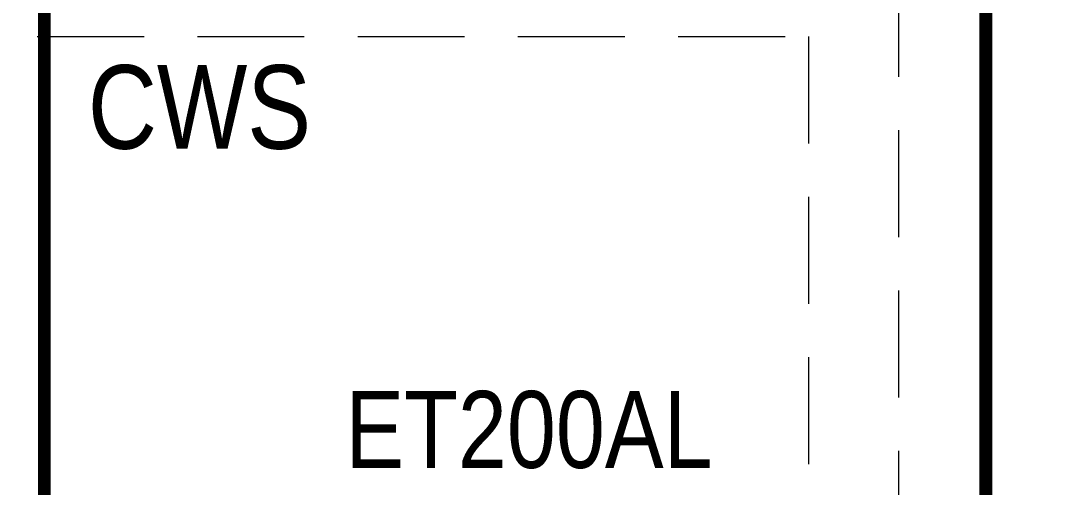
# Model space of a CAD drawing. Header units: inches. Extents: x 9220 to 92460, y -39241 to 4813.
# Drawn here: x 74403.9 to 74649.2, y -32852.1 to -32743.2 of the extents above; entities that cross this region are included whole.
import ezdxf

# ---------------------------------------------------------------- set-up
doc = ezdxf.new("R2010")
doc.units = ezdxf.units.IN
doc.header["$MEASUREMENT"] = 0
doc.linetypes.add('ACAD_ISO03W100', pattern=[30, 12, -18])
doc.linetypes.add('HIDDEN', pattern=[0.375, 0.25, -0.125])
doc.layers.add('SI-General', color=7, linetype='Continuous', lineweight=5)
doc.layers.add('SI-TOPOLOGY-Ethernet', color=7, linetype='Continuous', lineweight=13, true_color=0x3cf000)
doc.styles.add('OPIS', font='ARIALN.TTF')

msp = doc.modelspace()

# ---------------------------------------------------------------- linework, layer by layer
at = {"layer": 'SI-General', "color": 0, "linetype": 'HIDDEN', "ltscale": 100}
msp.add_lwpolyline([(74609.33, -33168.71), (74609.33, -32725.67), (74370.22, -32725.67), (74370.22, -32042.73), (75314.95, -32042.73), (75314.95, -33168.71), (74609.33, -33168.71)], dxfattribs=at)
msp.add_lwpolyline([(74370.22, -32746.78), (74588.22, -32746.78), (74588.22, -33168.71), (74370.22, -33168.71)], close=True, dxfattribs=at)
at = {"layer": 'SI-TOPOLOGY-Ethernet', "linetype": 'ACAD_ISO03W100', "ltscale": 0.01, "const_width": 3, "flags": 128}
for points in [[(74479.86, -32992.76), (74409.39, -32992.76), (74409.39, -33110.35), (74629.71, -33110.35), (74629.71, -32693.53), (74688.91, -32693.53), (74688.91, -32614.48)], [(74491.95, -32628.76), (74491.95, -32714.96), (74409.39, -32714.96), (74409.39, -32971.34), (74477.54, -32971.34)]]:
    msp.add_lwpolyline(points, dxfattribs=at)

# ---------------------------------------------------------------- texts
at = {"layer": 'SI-General', "attachment_point": 1, "line_spacing_factor": 0.8, "style": 'OPIS'}
for s, insert, char_height, width in [('CWS', (74419.58, -32753.48), 19.55, 79.384), ('ET200AL', (74479.82, -32829.68), 18, 79.3839)]:
    msp.add_mtext(s, dxfattribs=dict(at, insert=insert, char_height=char_height, width=width))

doc.saveas('drawing.dxf')
